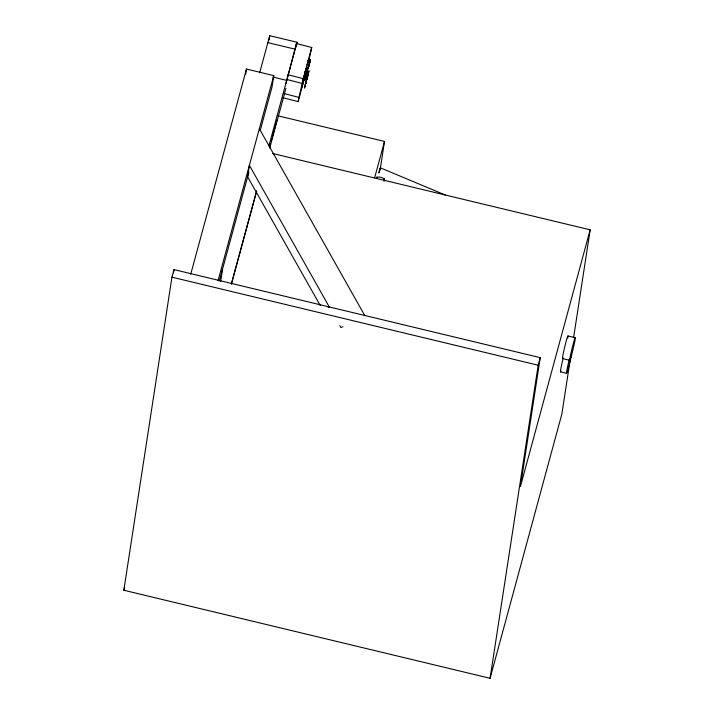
<?xml version="1.0" encoding="UTF-8"?>
<svg xmlns="http://www.w3.org/2000/svg" width="714" height="714" viewBox="0 0 714 714"><rect width="100%" height="100%" fill="white"/><g stroke="black" fill="none" stroke-linecap="round" stroke-linejoin="round"><path stroke-width="1.07" d="M376.849 178.152C375.457 175.715 387.122 177.518 384.07 181.24M570.95 354.876L561.847 414.111L490.072 678.3L123.834 590.246L171.949 277.175L174.002 269.615L540.239 357.66L520.444 486.466L590.166 229.837L272.641 153.492M173.493 272.918L174.002 269.615M245.67 74.256L246.464 69.044L273.774 75.613L272.007 87.072L260.173 130.653M220.626 281.459L222.491 269.348M269.08 40.046L269.749 35.7L297.051 42.269L296.712 44.438M328.217 307.707L328.538 305.619M380.107 170.057L384.507 141.426L278.041 115.829M490.072 678.3L538.186 365.229L540.239 357.66M573.645 337.329L590.166 229.837M306.386 68L306.261 68.696L306.467 68.08M308.314 67.607L308.216 68.169L308.555 67.054M285.921 83.77L296.435 43.527L311.741 47.499L308.448 62.1M295.578 47.338L296.435 43.527M282.789 97.657L298.095 101.629L303.263 78.683L311.741 47.499M307.279 69.82L307.475 68.946L306.083 68.589L305.887 69.454L307.279 69.82L308.662 64.563L307.279 64.206M308.466 65.438L308.662 64.563M302.87 82.663L302.504 84.395L303.004 82.788M305.128 72.739L305.369 71.605L305.039 72.658M305.672 72.676L306.235 70.052L305.476 72.489M308.305 61.038L308.457 60.395L308.1 61.859M305.217 78.317L304.976 79.45L305.512 77.639M306.672 73.14L306.913 72.007L306.583 73.06M308.466 66.964L307.957 69.142L308.778 66.25M310.01 61.475L310.26 60.279L309.912 61.395M379.625 170.584C381.481 161.962 377.429 178.089 379.473 171.226M305.11 72.935L305.672 70.409L303.994 76.523M305.405 77.54L304.664 80.646L305.753 76.746M306.484 73.917L307.225 70.811L306.377 73.819M308.278 67.643L308.671 66.143M307.582 76.666L308.243 73.747L307.056 77.871M304.093 76.228L303.12 80.245L303.548 78.852M303.164 81.476L303.512 80.093M305.235 78.121L305.637 76.63M306.654 73.337L305.69 77.076M308.528 66.616L309.492 62.877M309.564 63.26L310.51 59.307L309.689 62.198M309.947 61.832L308.983 65.572M307.207 64.742L307.734 62.698M303.843 78.576L301.736 87.367L302.102 86.269M307.859 62.823L307.332 64.858M305.538 76.925L306.199 74.381M306.029 75.8L306.351 74.533M308.823 65.42L309.153 64.144M306.627 79.299L304.521 88.09L309.019 70.775L305.289 85.118L306.476 80.985M306.904 79.566L307.484 77.317M307.457 63.707L308.1 61.261M304.039 77.826L304.432 76.336M305.887 75.666L306.511 73.203M309.305 64.287L308.671 66.75M303.968 77.237L304.209 76.344M303.325 81.628L303.691 80.263M309.439 63.144L309.805 61.699M190.718 274.23L246.464 69.044M259.664 72.792L269.749 35.7M123.834 590.246L124.602 587.408M218.02 280.807L273.774 75.613M219.35 280.888L248.891 172.145M231.452 283.699L256.585 191.182M268.866 145.995L295.168 49.195L267.866 42.626M295.435 48.204L297.051 42.269M231.327 284.324L256.719 190.861M269.606 146.897L270.472 143.684M271.061 141.542L271.927 138.329M272.516 136.187L273.971 130.823M274.551 128.681L276.88 120.113M269.696 148.119L285.939 88.358M298.095 101.629L303.941 80.12M374.618 177.848L384.507 141.426M307.993 61.761L308.386 60.253M302.495 84.921L302.986 83.154M308.216 60.949L308.814 58.869M376.483 177.973L376.921 177.001M383.927 179.758L384.373 178.786M342.916 326.762L340.917 327.548L339.837 325.646M273.043 77.094L286.698 80.379M568.005 335.982L575.297 337.731A11.665 0.58 -76.5 0 1 571.432 355.608A11.665 0.58 -76.5 0 1 570.861 353.716A11.665 0.58 -76.5 0 1 575.297 337.731M562.471 358.553L569.763 360.311M171.949 277.175L538.186 365.229M560.428 371.878L566.479 373.333M287.956 74.711L303.263 78.683M286.885 79.477L302.192 83.449M283.744 93.445L299.041 97.416M380.366 167.826L445.331 195.038M259.343 128.716L364.908 315.793M329.618 307.529L249.391 165.353L247.624 176.822L320.229 305.485M563.007 357.589A11.665 0.58 -76.5 0 1 564.908 346.174A11.665 0.58 -76.5 0 1 567.8 338.043M560.963 370.914A11.665 0.58 -76.5 0 1 562.864 359.499M571.432 354.84A11.665 0.58 -76.5 0 1 566.702 373.136A11.665 0.58 -76.5 0 1 569.397 359.008"/></g></svg>
